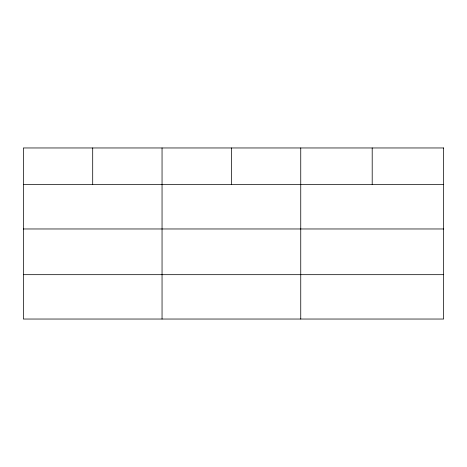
<?xml version="1.0" encoding="UTF-8"?>
<svg xmlns="http://www.w3.org/2000/svg" width="467" height="467" viewBox="0 0 467 467"><rect width="100%" height="100%" fill="white"/><g stroke="black" fill="none" stroke-linecap="round" stroke-linejoin="round"><path stroke-width="0.7" d="M23.35 184.611L443.65 184.611M23.35 228.97L443.65 228.97M23.35 274.678L443.65 274.678M372.199 147.963L372.199 184.611M300.748 147.963L300.748 319.037M231.398 147.963L231.398 184.611M162.049 147.963L162.049 319.037M92.7 147.963L92.7 184.611M443.65 147.963L23.35 147.963L23.35 319.037L443.65 319.037L443.65 147.963"/></g></svg>
